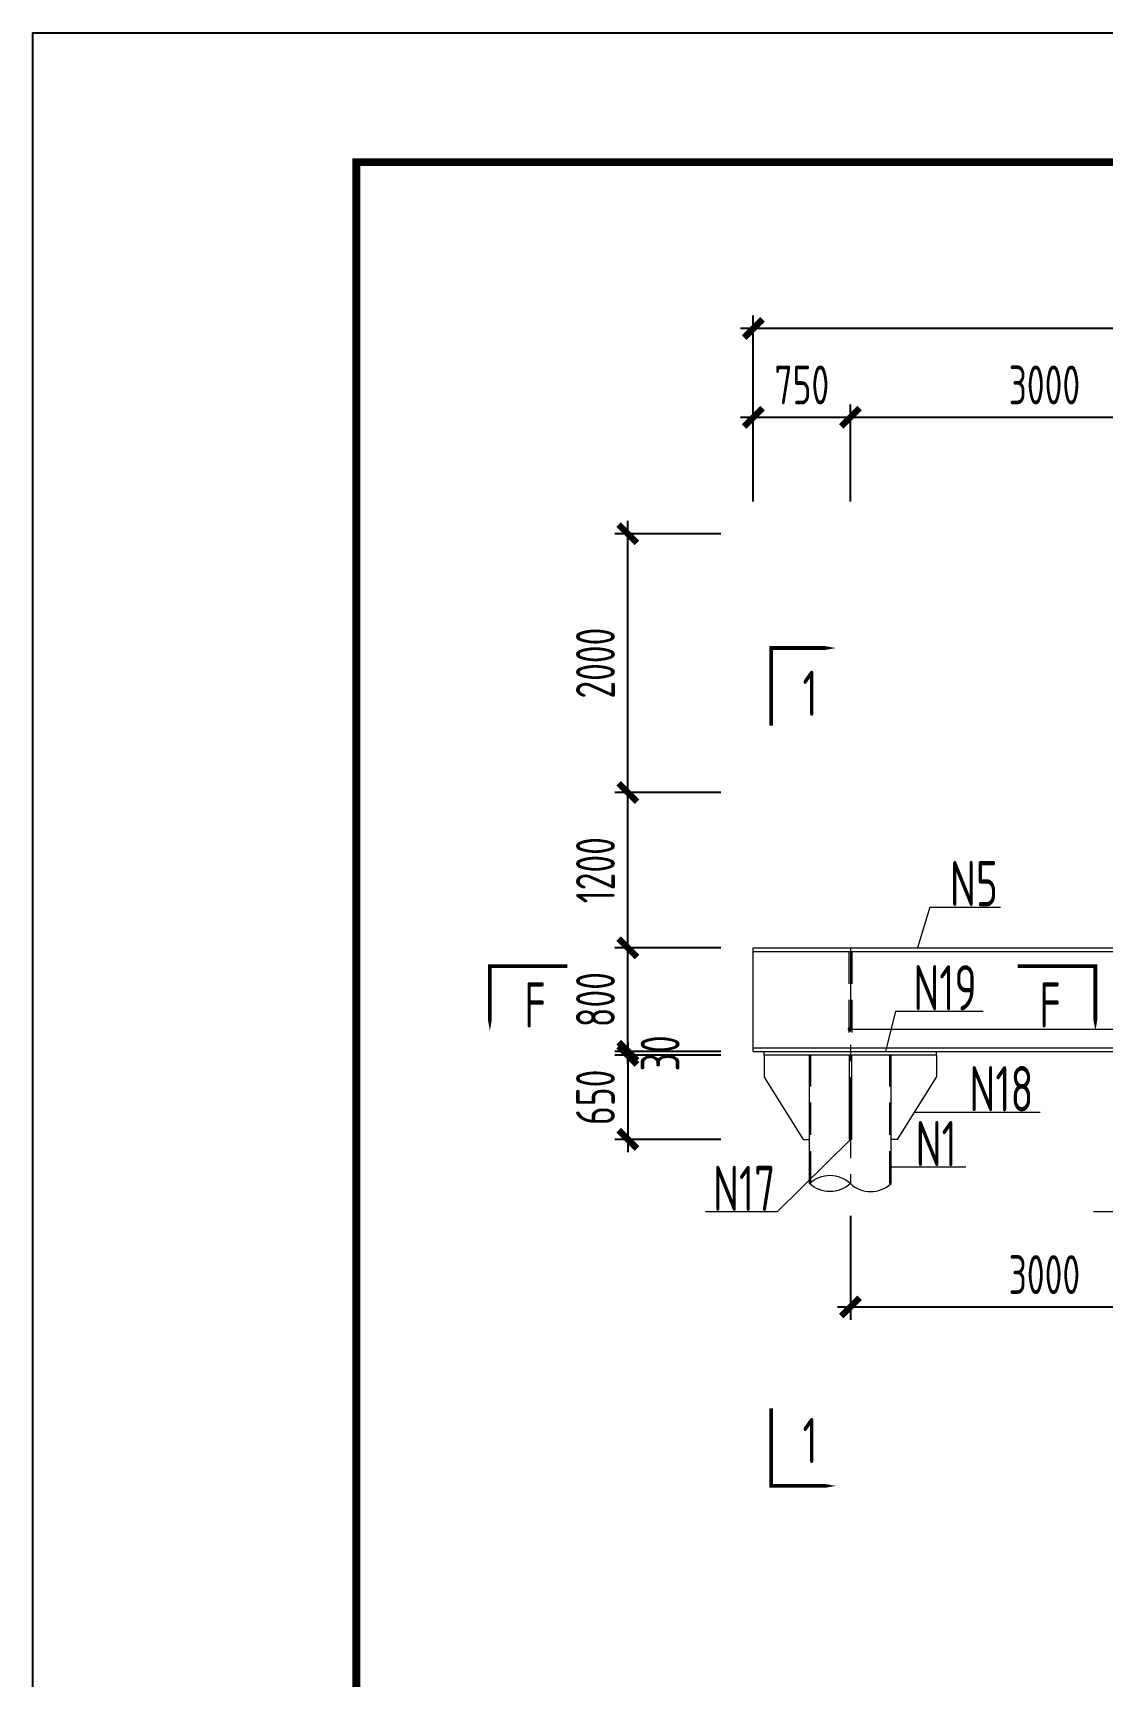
# Model space of a CAD drawing. Extents: x -2876908 to 633791, y -1383861 to 872234.
# Drawn here: x -76534 to -35208, y -996900 to -933410 of the extents above; entities that cross this region are included whole.
import ezdxf
from ezdxf.enums import TextEntityAlignment as Align

# ---------------------------------------------------------------- set-up
doc = ezdxf.new("R2010")
doc.units = 0
doc.header["$LTSCALE"] = 5
doc.header["$MEASUREMENT"] = 0
doc.linetypes.add('CENTER', pattern=[2, 1.25, -0.25, 0.25, -0.25])
doc.linetypes.add('DASHED', pattern=[0.75, 0.5, -0.25])
doc.layers.get('0').update_dxf_attribs({"linetype": 'CONTINUOUS', "lineweight": 25})
doc.layers.get('DEFPOINTS').update_dxf_attribs({"color": 35, "linetype": 'CONTINUOUS', "lineweight": 13})
for name, color, linetype, lineweight in [('1粗实线', 1, 'CONTINUOUS', 30), ('3中心线', 6, 'CENTER', 18), ('4虚线', 2, 'DASHED', 18), ('5标注', 3, 'CONTINUOUS', 15), ('6文本', 7, 'CONTINUOUS', 15), ('8轮廓线', 4, 'CONTINUOUS', 15), ('DIM', 3, 'CONTINUOUS', 0), ('HFZT', 5, 'CONTINUOUS', 15), ('REIND', 1, 'CONTINUOUS', 0), ('THIN', 7, 'CONTINUOUS', 0)]:
    doc.layers.add(name, color=color, linetype=linetype, lineweight=lineweight)
doc.styles.add('TSSD_Dimension', font='tssdeng.shx', dxfattribs={"width": 0.7, "bigfont": 'hztxt.shx'})
doc.styles.add('TSSD_NORM', font='tssdeng.shx', dxfattribs={"width": 0.7, "bigfont": 'hztxt.shx'})
doc.dimstyles.new('TSSD_100_100', dxfattribs={"dimtxt": 300, "dimasz": 100, "dimexe": 100, "dimexo": 250, "dimgap": 100, "dimtad": 1, "dimdec": 0, "dimzin": 0, "dimdsep": 46, "dimtxsty": 'TSSD_Dimension', "dimblk": 'ARCHTICK', "dimblk1": 'ARCHTICK', "dimblk2": 'ARCHTICK', "dimcen": 0, "dimdle": 100, "dimclrt": 7, "dimadec": 0, "dimazin": 0, "dimtfac": 1, "dimtdec": 0, "dimtix": 1, "dimtmove": 2, "dimatfit": 3, "dimfxl": 1, "dimtolj": 1, "dimtzin": 0, "dimarcsym": 0})

# ---------------------------------------------------------------- blocks, each defined once
blk = doc.blocks.new('施工设计图框')
at = {"color": 7, "linetype": 'Continuous'}
blk.add_lwpolyline([(-395.5, -13.5), (-395.5, 283.5), (24.5, 283.5), (24.5, -13.5), (-395.5, -13.5)], dxfattribs=at)
at = {"layer": '1粗实线', "color": 7, "linetype": 'Continuous', "const_width": 0.6}
blk.add_lwpolyline([(-370.5, -3.5), (-370.5, 273.5), (14.5, 273.5), (14.5, -3.5), (-370.5, -3.5)], dxfattribs=at)
at = {"layer": 'HFZT', "color": 2, "style": 'TSSD_NORM', "width": 0.7}
for tag, height, p in [('比例尺', 2.5, (7.25, 17.5)), ('图号', 2.5, (-20.49, 3.5)), ('日期', 2.5, (7.25, 3.5)), ('图名', 4, (-76.24, 0.75))]:
    blk.add_attdef(tag, text='', height=height, dxfattribs=at).set_placement(p, align=Align.MIDDLE)
blk = doc.blocks.new('_ArchTick')
at = {"color": 0, "linetype": 'ByBlock', "const_width": 0.5}
blk.add_lwpolyline([(-0.71, -0.71), (0.71, 0.71)], dxfattribs=at)
blk = doc.blocks.new('*D1263')
at = {"layer": 'DEFPOINTS', "color": 0, "transparency": 16777216}
for p in [(-44939, -977865), (-29939, -977865), (-29939, -982636)]:
    blk.add_point(p, dxfattribs=at)
at = {"layer": 'DIM', "color": 0, "lineweight": -2, "transparency": 16777216}
for p, q in [((-44939, -979115), (-44939, -983136)), ((-29939, -979115), (-29939, -983136)), ((-45439, -982636), (-29439, -982636))]:
    blk.add_line(p, q, dxfattribs=at)
at = {"layer": 'DIM', "color": 0, "lineweight": -2, "transparency": 16777216, "xscale": 500, "yscale": 500, "zscale": 500, "rotation": 180}
blk.add_blockref('_ArchTick', (-44939, -982636), dxfattribs=at)
at = {"layer": 'DIM', "color": 0, "lineweight": -2, "transparency": 16777216, "xscale": 500, "yscale": 500, "zscale": 500}
blk.add_blockref('_ArchTick', (-29939, -982636), dxfattribs=at)
at = {"layer": 'DIM', "color": 7, "transparency": 16777216, "insert": (-37439, -981386), "char_height": 1500, "attachment_point": 5, "style": 'TSSD_Dimension'}
blk.add_mtext('\\A1;3000', dxfattribs=at)
blk = doc.blocks.new('*D1272')
at = {"layer": 'DEFPOINTS', "color": 0, "transparency": 16777216}
for p in [(-53540, -972911), (-48689, -972761), (-48689, -972911)]:
    blk.add_point(p, dxfattribs=at)
at = {"layer": 'DIM', "color": 0, "lineweight": -2, "transparency": 16777216}
for p, q in [((-53540, -972761), (-53540, -972261)), ((-49939, -972761), (-54040, -972761)), ((-49939, -972911), (-54040, -972911)), ((-53540, -972761), (-53540, -972911)), ((-53540, -972911), (-53540, -973411))]:
    blk.add_line(p, q, dxfattribs=at)
at = {"layer": 'DIM', "color": 0, "lineweight": -2, "transparency": 16777216, "xscale": 500, "yscale": 500, "zscale": 500}
for p, rotation in [((-53540, -972761), 270), ((-53540, -972911), 90)]:
    blk.add_blockref('_ArchTick', p, dxfattribs=dict(at, rotation=rotation))
at = {"layer": 'DIM', "color": 7, "transparency": 16777216, "insert": (-52290, -972836), "char_height": 1500, "attachment_point": 5, "rotation": 90, "style": 'TSSD_Dimension'}
blk.add_mtext('\\A1;30', dxfattribs=at)
blk = doc.blocks.new('*D1273')
at = {"layer": 'DEFPOINTS', "color": 0, "transparency": 16777216}
for p in [(-48689, -972911), (-53540, -976161), (-48689, -976161)]:
    blk.add_point(p, dxfattribs=at)
at = {"layer": 'DIM', "color": 0, "lineweight": -2, "transparency": 16777216}
for p, q in [((-53540, -972411), (-53540, -976661)), ((-49939, -972911), (-54040, -972911)), ((-49939, -976161), (-54040, -976161))]:
    blk.add_line(p, q, dxfattribs=at)
at = {"layer": 'DIM', "color": 0, "lineweight": -2, "transparency": 16777216, "xscale": 500, "yscale": 500, "zscale": 500}
for p, rotation in [((-53540, -972911), 90), ((-53540, -976161), 270)]:
    blk.add_blockref('_ArchTick', p, dxfattribs=dict(at, rotation=rotation))
at = {"layer": 'DIM', "color": 7, "transparency": 16777216, "insert": (-54790, -974536), "char_height": 1500, "attachment_point": 5, "rotation": 90, "style": 'TSSD_Dimension'}
blk.add_mtext('\\A1;650', dxfattribs=at)
blk = doc.blocks.new('*D1274')
at = {"layer": 'DEFPOINTS', "color": 0, "transparency": 16777216}
for p in [(-53540, -968761), (-48689, -968761), (-48689, -972761)]:
    blk.add_point(p, dxfattribs=at)
at = {"layer": 'DIM', "color": 0, "lineweight": -2, "transparency": 16777216}
for p, q in [((-49939, -968761), (-54040, -968761)), ((-53540, -973261), (-53540, -968261)), ((-49939, -972761), (-54040, -972761))]:
    blk.add_line(p, q, dxfattribs=at)
at = {"layer": 'DIM', "color": 0, "lineweight": -2, "transparency": 16777216, "xscale": 500, "yscale": 500, "zscale": 500}
for p, rotation in [((-53540, -968761), 90), ((-53540, -972761), 270)]:
    blk.add_blockref('_ArchTick', p, dxfattribs=dict(at, rotation=rotation))
at = {"layer": 'DIM', "color": 7, "transparency": 16777216, "insert": (-54790, -970761), "char_height": 1500, "attachment_point": 5, "rotation": 90, "style": 'TSSD_Dimension'}
blk.add_mtext('\\A1;800', dxfattribs=at)
blk = doc.blocks.new('*D1275')
at = {"layer": 'DEFPOINTS', "color": 0, "transparency": 16777216}
for p in [(-53540, -962761), (-48689, -962761), (-48689, -968761)]:
    blk.add_point(p, dxfattribs=at)
at = {"layer": 'DIM', "color": 0, "lineweight": -2, "transparency": 16777216}
for p, q in [((-53540, -969261), (-53540, -962261)), ((-49939, -962761), (-54040, -962761)), ((-49939, -968761), (-54040, -968761))]:
    blk.add_line(p, q, dxfattribs=at)
at = {"layer": 'DIM', "color": 0, "lineweight": -2, "transparency": 16777216, "xscale": 500, "yscale": 500, "zscale": 500}
for p, rotation in [((-53540, -962761), 90), ((-53540, -968761), 270)]:
    blk.add_blockref('_ArchTick', p, dxfattribs=dict(at, rotation=rotation))
at = {"layer": 'DIM', "color": 7, "transparency": 16777216, "insert": (-54790, -965761), "char_height": 1500, "attachment_point": 5, "rotation": 90, "style": 'TSSD_Dimension'}
blk.add_mtext('\\A1;1200', dxfattribs=at)
blk = doc.blocks.new('*D1276')
at = {"layer": 'DEFPOINTS', "color": 0, "transparency": 16777216}
for p in [(-53540, -952761), (-48689, -952761), (-48689, -962761)]:
    blk.add_point(p, dxfattribs=at)
at = {"layer": 'DIM', "color": 0, "lineweight": -2, "transparency": 16777216}
for p, q in [((-53540, -963261), (-53540, -952261)), ((-49939, -952761), (-54040, -952761)), ((-49939, -962761), (-54040, -962761))]:
    blk.add_line(p, q, dxfattribs=at)
at = {"layer": 'DIM', "color": 0, "lineweight": -2, "transparency": 16777216, "xscale": 500, "yscale": 500, "zscale": 500}
for p, rotation in [((-53540, -952761), 90), ((-53540, -962761), 270)]:
    blk.add_blockref('_ArchTick', p, dxfattribs=dict(at, rotation=rotation))
at = {"layer": 'DIM', "color": 7, "transparency": 16777216, "insert": (-54790, -957761), "char_height": 1500, "attachment_point": 5, "rotation": 90, "style": 'TSSD_Dimension'}
blk.add_mtext('\\A1;2000', dxfattribs=at)
blk = doc.blocks.new('*D1283')
at = {"layer": 'DEFPOINTS', "color": 0, "transparency": 16777216}
for p in [(-44939, -948263), (-48689, -952761), (-44939, -952761)]:
    blk.add_point(p, dxfattribs=at)
at = {"layer": 'DIM', "color": 0, "lineweight": -2, "transparency": 16777216}
for p, q in [((-48689, -951511), (-48689, -947763)), ((-44939, -951511), (-44939, -947763)), ((-49189, -948263), (-44439, -948263))]:
    blk.add_line(p, q, dxfattribs=at)
at = {"layer": 'DIM', "color": 0, "lineweight": -2, "transparency": 16777216, "xscale": 500, "yscale": 500, "zscale": 500, "rotation": 180}
blk.add_blockref('_ArchTick', (-48689, -948263), dxfattribs=at)
at = {"layer": 'DIM', "color": 0, "lineweight": -2, "transparency": 16777216, "xscale": 500, "yscale": 500, "zscale": 500}
blk.add_blockref('_ArchTick', (-44939, -948263), dxfattribs=at)
at = {"layer": 'DIM', "color": 7, "transparency": 16777216, "insert": (-46814, -947013), "char_height": 1500, "attachment_point": 5, "style": 'TSSD_Dimension'}
blk.add_mtext('\\A1;750', dxfattribs=at)
blk = doc.blocks.new('*D1284')
at = {"layer": 'DEFPOINTS', "color": 0, "transparency": 16777216}
for p in [(-29939, -948263), (-44939, -952761), (-29939, -952761)]:
    blk.add_point(p, dxfattribs=at)
at = {"layer": 'DIM', "color": 0, "lineweight": -2, "transparency": 16777216}
for p, q in [((-44939, -951511), (-44939, -947763)), ((-29939, -951511), (-29939, -947763)), ((-45439, -948263), (-29439, -948263))]:
    blk.add_line(p, q, dxfattribs=at)
at = {"layer": 'DIM', "color": 0, "lineweight": -2, "transparency": 16777216, "xscale": 500, "yscale": 500, "zscale": 500, "rotation": 180}
blk.add_blockref('_ArchTick', (-44939, -948263), dxfattribs=at)
at = {"layer": 'DIM', "color": 0, "lineweight": -2, "transparency": 16777216, "xscale": 500, "yscale": 500, "zscale": 500}
blk.add_blockref('_ArchTick', (-29939, -948263), dxfattribs=at)
at = {"layer": 'DIM', "color": 7, "transparency": 16777216, "insert": (-37439, -947013), "char_height": 1500, "attachment_point": 5, "style": 'TSSD_Dimension'}
blk.add_mtext('\\A1;3000', dxfattribs=at)
blk = doc.blocks.new('*D1292')
at = {"layer": 'DEFPOINTS', "color": 0, "transparency": 16777216}
for p in [(-48689, -944832), (-48689, -951511), (11561, -951511)]:
    blk.add_point(p, dxfattribs=at)
at = {"layer": 'DIM', "color": 0, "lineweight": -2, "transparency": 16777216}
for p, q in [((-48689, -950261), (-48689, -944332)), ((11561, -950261), (11561, -944332)), ((12061, -944832), (-49189, -944832))]:
    blk.add_line(p, q, dxfattribs=at)
at = {"layer": 'DIM', "color": 0, "lineweight": -2, "transparency": 16777216, "xscale": 500, "yscale": 500, "zscale": 500, "rotation": 180}
blk.add_blockref('_ArchTick', (-48689, -944832), dxfattribs=at)
at = {"layer": 'DIM', "color": 0, "lineweight": -2, "transparency": 16777216, "xscale": 500, "yscale": 500, "zscale": 500}
blk.add_blockref('_ArchTick', (11561, -944832), dxfattribs=at)
at = {"layer": 'DIM', "color": 7, "transparency": 16777216, "insert": (-18564, -943582), "char_height": 1500, "attachment_point": 5, "style": 'TSSD_Dimension'}
blk.add_mtext('\\A1;12050', dxfattribs=at)

msp = doc.modelspace()

# ---------------------------------------------------------------- linework, layer by layer
at = {"layer": '3中心线', "ltscale": 500}
msp.add_line((-44939.203, -968760.694), (-44939.203, -977864.729), dxfattribs=at)
at = {"layer": '4虚线', "ltscale": 500}
for p, q in [((-44999.203, -968900.694), (-44999.203, -972620.694)), ((-44879.203, -968900.694), (-44879.203, -972620.694)), ((-46464.203, -977864.729), (-46464.203, -972910.694)), ((-43414.203, -977864.729), (-43414.203, -972910.694))]:
    msp.add_line(p, q, dxfattribs=at)
at = {"layer": '5标注'}
for p, q in [((-41868.576, -967187.728), (-42342.552, -968760.694)), ((-41868.576, -967187.728), (-39134.471, -967187.728)), ((-43192.019, -971213.694), (-43579.517, -972760.694)), ((-43192.019, -971213.694), (-39804.677, -971213.694)), ((-44939.203, -971897.147), (27697.912, -971909.516)), ((-42460.202, -975114.292), (-37607.232, -975114.292)), ((-47772.964, -978964.999), (-44939.203, -976160.694)), ((-40479.459, -977235.93), (-43364.203, -977235.93)), ((-47772.964, -978964.999), (-50538.897, -978964.999)), ((-32772.964, -978964.999), (-35538.897, -978964.999))]:
    msp.add_line(p, q, dxfattribs=at)
at = {"layer": '5标注', "flags": 128}
for points in [[(-47997.592, -960178.619, 150, 150, 0), (-47997.592, -957178.619, 150, 150, 0), (-46497.592, -957178.619, 350, 0, 0), (-45497.592, -957178.619, 0, 0, 0)], [(-55870.948, -969469.718, 150, 150, 0), (-58870.948, -969469.718, 150, 150, 0), (-58870.948, -970969.718, 350, 0, 0), (-58870.948, -971969.718, 0, 0, 0)], [(-38468.214, -969469.718, 150, 150, 0), (-35468.214, -969469.718, 150, 150, 0), (-35468.214, -970969.718, 350, 0, 0), (-35468.214, -971969.718, 0, 0, 0)], [(-47997.592, -986548.988, 150, 150, 0), (-47997.592, -989548.988, 150, 150, 0), (-46497.592, -989548.988, 350, 0, 0), (-45497.592, -989548.988, 0, 0, 0)]]:
    msp.add_lwpolyline(points, format="xyseb", dxfattribs=at)
at = {"layer": '8轮廓线'}
for p, q in [((-48689.203, -968760.694), (-3689.203, -968760.694)), ((-48689.203, -972760.694), (-48689.203, -968760.694)), ((-48689.203, -968900.694), (-3689.203, -968900.694)), ((-48689.203, -972620.694), (-3689.203, -972620.694)), ((-48689.203, -972760.694), (-3689.203, -972760.694)), ((-48264.203, -972910.694), (-48264.203, -972760.694)), ((-48264.203, -972760.694), (-41614.203, -972760.694)), ((-41614.203, -972910.694), (-48264.203, -972910.694)), ((-48264.203, -972910.694), (-48264.203, -973760.694)), ((-46514.203, -977864.729), (-46514.203, -972910.694)), ((-44989.203, -972910.694), (-44989.203, -976160.694)), ((-44889.203, -972910.694), (-44889.203, -976160.694)), ((-43364.203, -977864.729), (-43364.203, -972910.694)), ((-41614.203, -972910.694), (-41614.203, -972760.694)), ((-41614.203, -972910.694), (-41614.203, -973760.694)), ((-41614.203, -972910.694), (-41614.203, -973760.694)), ((-48264.203, -973760.694), (-46764.203, -976160.694)), ((-43114.203, -976160.694), (-41614.203, -973760.694)), ((-46764.203, -976160.694), (-46514.203, -976160.694)), ((-44889.203, -976160.694), (-44989.203, -976160.694)), ((-43114.203, -976160.694), (-43364.203, -976160.694))]:
    msp.add_line(p, q, dxfattribs=at)
at = {"layer": 'REIND', "const_width": 100}
msp.add_lwpolyline([(-44989.203, -971897.147, 1), (-44889.203, -971897.147, 1)], format="xyb", close=True, dxfattribs=at)
at = {"layer": 'THIN'}
msp.add_lwpolyline([(-44939.203, -977864.729, -0.4), (-46514.203, -977864.729, -0.4), (-44939.203, -977864.729, 0.4), (-43364.203, -977864.729, 0.4)], format="xyb", dxfattribs=at)

# ---------------------------------------------------------------- block references
at = {"xscale": 500, "yscale": 500, "zscale": 500}
msp.add_blockref('施工设计图框', (121218.121, -1075159.694), dxfattribs=at)

# ---------------------------------------------------------------- texts
at = {"layer": '5标注', "color": 7, "char_height": 1750, "style": 'TSSD_NORM'}
for s, insert, attachment_point in [('N5', (-41090.977, -967155.228), 7), ('N19', (-42503.778, -971181.194), 7), ('N18', (-40338.143, -975081.792), 7), ('N1', (-40828.678, -977203.43), 9), ('N17', (-47839.796, -978932.499), 9)]:
    msp.add_mtext(s, dxfattribs=dict(at, insert=insert, attachment_point=attachment_point))
at = {"layer": '6文本', "style": 'TSSD_NORM', "width": 0.7}
for s, p in [('1', (-46497.592, -958928.619)), ('F', (-57120.948, -970969.718)), ('F', (-37218.214, -970969.718)), ('1', (-46497.592, -987798.988))]:
    msp.add_text(s, height=1750, dxfattribs=at).set_placement(p, align=Align.MIDDLE_CENTER)

# ---------------------------------------------------------------- dimensions: what is measured, and where the dimension line sits
at = {"layer": 'DIM'}
for base, p1, p2, picture, middle in [((-48689.203, -944832.251), (11560.797, -951510.694), (-48689.203, -951510.694), '*D1292', (-18564.203, -943582.251)), ((-44939.203, -948262.597), (-48689.203, -952760.694), (-44939.203, -952760.694), '*D1283', (-46814.203, -947012.597)), ((-29939.203, -948262.597), (-44939.203, -952760.694), (-29939.203, -952760.694), '*D1284', (-37439.203, -947012.597)), ((-29939.203, -982636.073), (-44939.203, -977864.729), (-29939.203, -977864.729), '*D1263', (-37439.203, -981386.073))]:
    dim = msp.add_linear_dim(base=base, p1=p1, p2=p2, dimstyle='TSSD_100_100', override={"dimtxt": 1500, "dimasz": 500, "dimexe": 500, "dimexo": 1250, "dimgap": 500, "dimlfac": 0.2, "dimdle": 500}, dxfattribs=at)
    dim.commit()
    dim.dimension.update_dxf_attribs({"geometry": picture, "text_midpoint": middle})
for base, p1, p2, picture, middle in [((-53540.283, -952760.694), (-48689.203, -962760.694), (-48689.203, -952760.694), '*D1276', (-54790.283, -957760.694)), ((-53540.283, -962760.694), (-48689.203, -968760.694), (-48689.203, -962760.694), '*D1275', (-54790.283, -965760.694)), ((-53540.283, -968760.694), (-48689.203, -972760.694), (-48689.203, -968760.694), '*D1274', (-54790.283, -970760.694)), ((-53540.283, -976160.694), (-48689.203, -972910.694), (-48689.203, -976160.694), '*D1273', (-54790.283, -974535.694))]:
    dim = msp.add_linear_dim(base=base, p1=p1, p2=p2, angle=90, dimstyle='TSSD_100_100', override={"dimtxt": 1500, "dimasz": 500, "dimexe": 500, "dimexo": 1250, "dimgap": 500, "dimlfac": 0.2, "dimdle": 500}, dxfattribs=at)
    dim.commit()
    dim.dimension.update_dxf_attribs({"geometry": picture, "text_midpoint": middle})
dim = msp.add_linear_dim(base=(-53540.283, -972910.694), p1=(-48689.203, -972760.694), p2=(-48689.203, -972910.694), angle=90, dimstyle='TSSD_100_100', override={"dimtxt": 1500, "dimasz": 500, "dimexe": 500, "dimexo": 1250, "dimgap": 500, "dimlfac": 0.2, "dimdle": 500}, dxfattribs=at)
dim.commit()
dim.dimension.update_dxf_attribs({"geometry": '*D1272', "text_midpoint": (-52290.283, -972835.694), "dimtype": 160})

doc.saveas('drawing.dxf')
